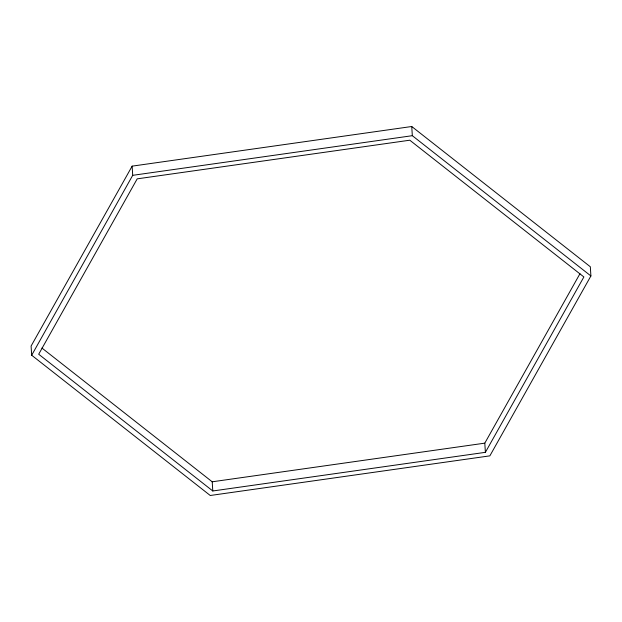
<?xml version="1.0" encoding="UTF-8"?>
<svg xmlns="http://www.w3.org/2000/svg" width="622" height="622" viewBox="0 0 622 622"><rect width="100%" height="100%" fill="white"/><g stroke="black" fill="none" stroke-linecap="round" stroke-linejoin="round"><path stroke-width="0.93" d="M132.136 166.144L31.1 346.042L31.675 355.232L210.252 495.493L489.864 455.856L590.9 275.958L590.325 266.768L411.748 126.507L132.136 166.144L132.711 175.326L31.675 355.232M485.385 452.334L583.879 276.953L409.789 140.207L137.198 178.848L38.696 354.237L212.794 490.976L485.385 452.334L484.802 443.152L579.976 273.696M132.711 175.326L412.324 135.689L590.9 275.958M41.938 348.048L212.211 481.793L484.802 443.152M411.748 126.507L412.324 135.689M212.211 481.793L212.794 490.976"/></g></svg>
